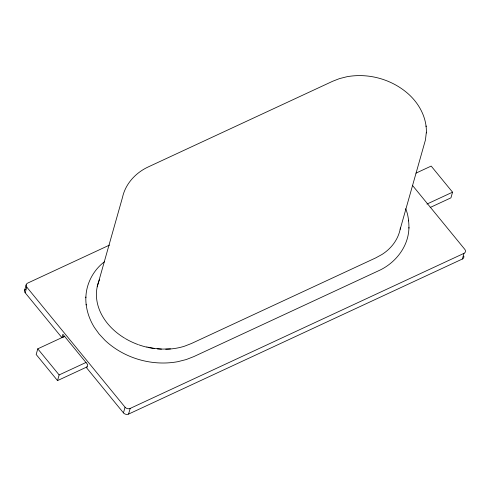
<?xml version="1.0" encoding="UTF-8"?>
<svg xmlns="http://www.w3.org/2000/svg" width="490" height="490" viewBox="0 0 490 490"><rect width="100%" height="100%" fill="white"/><g stroke="black" fill="none" stroke-linecap="round" stroke-linejoin="round"><path stroke-width="0.73" d="M85.873 297.767C86.13 283.686 93.4 270.076 104.597 261.636M408.93 227.397C408.752 246.409 395.442 263.246 378.47 270.817L193.783 356.61L186.2 359.562L177.705 361.706C151.918 366.398 124.129 358.3 105.013 340.336L99.066 333.947L94.38 327.424C88.745 318.329 85.481 307.763 85.842 297.007M426.337 132.22L425.467 139.871L400.165 229.289M24.549 290.527L26.148 284.868M463.803 256.129A3.724 2.885 15.8 0 1 462.37 259.02L128.57 414.087A3.724 2.885 15.8 0 1 123.449 412.862L86.706 367.959L87.667 364.566L62.892 334.284L61.93 337.677L25.186 292.781L26.785 287.122A3.724 2.885 15.8 0 1 27.63 283.122L109.521 245.08M64.754 336.299L37.773 348.831L36.174 354.49L57.532 380.595L87.306 366.765M57.532 380.595L59.137 374.936L86.118 362.404M97.204 286.815L122.506 197.397C125.458 183.664 135.914 172.529 148.501 166.814L332.704 81.248L339.521 78.596L346.92 76.728C369.178 72.679 393.17 79.668 409.671 95.17L409.983 95.477C420.065 105.166 426.913 118.776 426.361 132.98M123.449 412.862L125.054 407.202L26.785 287.122M128.57 414.087L130.169 408.427L463.969 253.361A3.724 2.885 15.8 0 0 464.814 249.367L412.537 185.477M415.967 173.142L431.182 166.073L452.546 192.178L450.947 197.838L430.171 207.49M462.37 259.02L463.969 253.361M62.622 337.359L64.692 336.397M426.949 204.067L452.546 192.178M170.477 348.898L162.594 349.088L154.607 348.433L146.657 346.951M37.773 348.831L59.137 374.936M405.696 208.716C408.262 214.847 408.936 221.566 408.96 228.156M426.079 125.973L426.104 126.708M408.636 220.188L408.666 220.923M86.142 304.241L86.167 304.976M165.7 349.223A60.797 47.114 15.8 0 0 184.528 346.197L191.449 343.502L375.714 257.905L382.016 254.451A60.797 47.114 15.8 0 0 400.422 227.948M161.461 349.18A60.797 47.114 15.8 0 1 157.186 348.892M154.338 348.568A60.797 47.114 15.8 0 1 147.949 347.435M146.541 347.11A60.797 47.114 15.8 0 1 138.915 344.868M138.235 344.629A60.797 47.114 15.8 0 1 125.281 338.547M124.674 338.18A60.797 47.114 15.8 0 1 99.513 279.649M25.186 292.781A3.724 2.885 15.8 0 1 25.333 289.229M130.169 408.427A3.724 2.885 15.8 0 1 125.054 407.202"/></g></svg>
